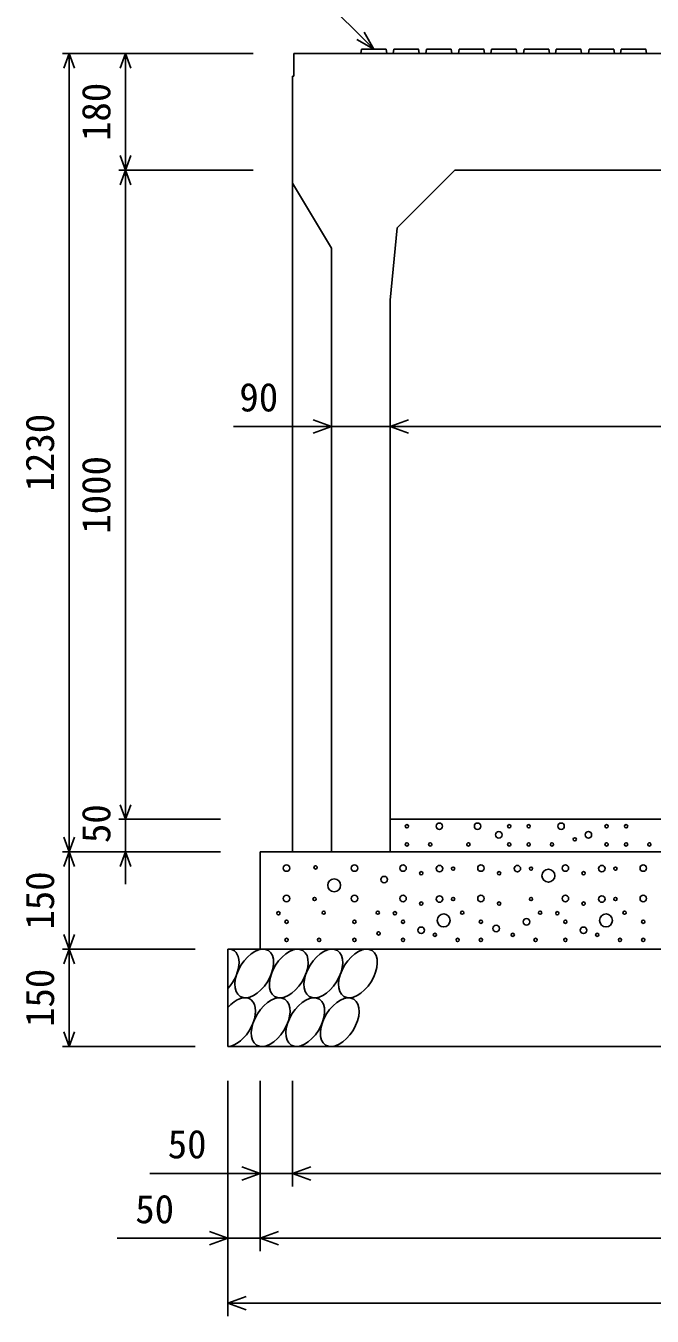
# Model space of a CAD drawing. Units: millimetres, scale not verified. Extents: x -16800 to 16800, y -5940 to 5940.
# Drawn here: x 7339 to 8304, y 1917 to 3905 of the extents above; entities that cross this region are included whole.
import ezdxf
from ezdxf.enums import TextEntityAlignment as Align

# ---------------------------------------------------------------- set-up
doc = ezdxf.new("R2010")
doc.units = ezdxf.units.MM
doc.header["$LTSCALE"] = 20
for name, color, linetype, lineweight in [('0-0_DIM', 7, 'Continuous', 25), ('0-2_HATCH', 6, 'Continuous', 25), ('0-5_OUTLINE', 3, 'Continuous', 25)]:
    doc.layers.add(name, color=color, linetype=linetype, lineweight=lineweight)
doc.styles.add('ＭＳ ゴシック', font='')
doc.styles.get('ＭＳ ゴシック').set_extended_font_data('MS Gothic')

msp = doc.modelspace()

# ---------------------------------------------------------------- linework, layer by layer
at = {"layer": '0-0_DIM'}
for p, q in [((7875, 3869.42), (7732.79, 4011.64)), ((7875, 3869.42), (7849.02, 3884.42)), ((7875, 3869.42), (7860, 3895.4)), ((7395.8, 3862.94), (7689.13, 3862.94)), ((7405.8, 3862.94), (7405.8, 2632.94)), ((7492.46, 3682.94), (7492.46, 3862.94)), ((7482.46, 3682.94), (7689.13, 3682.94)), ((7492.46, 2682.94), (7492.46, 3682.94)), ((7658.78, 3288.15), (7810, 3288.15)), ((7900, 3288.15), (7810, 3288.15)), ((7900, 3288.15), (8900, 3288.15)), ((7482.46, 2682.94), (7639.13, 2682.94)), ((7492.46, 2682.94), (7492.46, 2632.94)), ((7395.8, 2632.94), (7639.13, 2632.94)), ((7405.8, 2482.94), (7405.8, 2632.94)), ((7492.46, 2582.94), (7492.46, 2632.94)), ((7395.8, 2482.94), (7600, 2482.94)), ((7405.8, 2482.94), (7405.8, 2332.94)), ((7395.8, 2332.94), (7600, 2332.94)), ((7650, 1917.42), (7650, 2279.77)), ((7700, 2017.42), (7700, 2279.77)), ((7750, 2117.42), (7750, 2279.77)), ((7530, 2137.42), (7750, 2137.42)), ((7750, 2137.42), (9050, 2137.42)), ((7480, 2037.42), (7700, 2037.42)), ((7700, 2037.42), (9100, 2037.42)), ((7650, 1937.42), (9150, 1937.42))]:
    msp.add_line(p, q, dxfattribs=at)
for points in [[(7397.59, 3840.38), (7405.8, 3862.94), (7414.01, 3840.38)], [(7484.26, 3840.38), (7492.46, 3862.94), (7500.67, 3840.38)], [(7500.67, 3705.49), (7492.46, 3682.94), (7484.26, 3705.49)], [(7484.26, 3660.38), (7492.46, 3682.94), (7500.67, 3660.38)], [(7781.81, 3277.89), (7810, 3288.15), (7781.81, 3298.41)], [(7928.19, 3277.89), (7900, 3288.15), (7928.19, 3298.41)], [(7500.67, 2705.49), (7492.46, 2682.94), (7484.26, 2705.49)], [(7414.01, 2655.49), (7405.8, 2632.94), (7397.59, 2655.49)], [(7414.01, 2610.38), (7405.8, 2632.94), (7397.59, 2610.38)], [(7500.67, 2610.38), (7492.46, 2632.94), (7484.26, 2610.38)], [(7414.01, 2505.49), (7405.8, 2482.94), (7397.59, 2505.49)], [(7414.01, 2460.38), (7405.8, 2482.94), (7397.59, 2460.38)], [(7414.01, 2355.49), (7405.8, 2332.94), (7397.59, 2355.49)], [(7671.81, 2147.68), (7700, 2137.42), (7671.81, 2127.16)], [(7778.19, 2127.16), (7750, 2137.42), (7778.19, 2147.68)], [(7621.81, 2047.68), (7650, 2037.42), (7621.81, 2027.16)], [(7728.19, 2027.16), (7700, 2037.42), (7728.19, 2047.68)], [(7678.19, 1927.16), (7650, 1937.42), (7678.19, 1947.68)]]:
    msp.add_lwpolyline(points, dxfattribs=at)
at = {"layer": '0-2_HATCH'}
for p, q in [((7856, 3869.42), (7855, 3862.92)), ((7906, 3869.42), (7905, 3862.92)), ((7956, 3869.42), (7955, 3862.92)), ((8006.5, 3869.42), (8005.5, 3862.92)), ((8056, 3869.42), (8055, 3862.92)), ((8106.5, 3869.42), (8105.5, 3862.92)), ((8156, 3869.42), (8155, 3862.92)), ((8206.5, 3869.44), (8205.5, 3862.94)), ((8256, 3869.42), (8255, 3862.92))]:
    msp.add_line(p, q, dxfattribs=at)
for points in [[(7856, 3869.42), (7894, 3869.42), (7895, 3862.92)], [(7906, 3869.42), (7944, 3869.42), (7945, 3862.92)], [(7956, 3869.42), (7994, 3869.42), (7995, 3862.92)], [(8006.5, 3869.42), (8044.5, 3869.42), (8045.5, 3862.92)], [(8056, 3869.42), (8094, 3869.42), (8095, 3862.92)], [(8106.5, 3869.42), (8144.5, 3869.42), (8145.5, 3862.92)], [(8156, 3869.42), (8194, 3869.42), (8195, 3862.92)], [(8206.5, 3869.44), (8244.5, 3869.44), (8245.5, 3862.94)], [(8256, 3869.42), (8294, 3869.42), (8295, 3862.92)]]:
    msp.add_lwpolyline(points, dxfattribs=at)
for centre, radius in [((7926.01, 2672.25), 2.5), ((7975.91, 2672.25), 5), ((8034.8, 2672.25), 5), ((8067.58, 2659.12), 5), ((8083.47, 2672.25), 2.5), ((8113.47, 2672.25), 2.5), ((8163.38, 2672.25), 5), ((8205.43, 2659.12), 5), ((8233.47, 2672.25), 2.5), ((8263.47, 2672.25), 2.5), ((7926.01, 2644.23), 2.5), ((7961.89, 2644.23), 2.5), ((8020.78, 2644.23), 2.5), ((8083.47, 2644.23), 2.5), ((8113.47, 2644.23), 2.5), ((8149.36, 2644.23), 2.5), ((8184.4, 2652.11), 2.5), ((8233.47, 2644.23), 2.5), ((8263.47, 2644.23), 2.5), ((8299.36, 2644.23), 2.5), ((7740.57, 2607.79), 5), ((7785.3, 2608.77), 2.5), ((7845.17, 2607.79), 5), ((7919.97, 2607.79), 5), ((7976.04, 2606.92), 5), ((7997.07, 2606.92), 2.5), ((8039.97, 2607.79), 5), ((8096.04, 2606.92), 5), ((8117.07, 2606.92), 2.5), ((8143.79, 2596.09), 10), ((8169.97, 2607.79), 5), ((8226.04, 2606.92), 5), ((8247.07, 2606.92), 2.5), ((8289.97, 2607.79), 5), ((7813.94, 2581.22), 10), ((7890.94, 2590.02), 5), ((7948.01, 2599.91), 2.5), ((8068.01, 2599.91), 2.5), ((8198.01, 2599.91), 2.5), ((7740.57, 2560.99), 5), ((7845.17, 2560.99), 5), ((7919.97, 2560.99), 5), ((7976.04, 2560.11), 5), ((8039.97, 2560.99), 5), ((8169.97, 2560.99), 5), ((8226.04, 2560.11), 5), ((8289.97, 2560.99), 5), ((7783.78, 2560.11), 2.5), ((7948.01, 2553.11), 2.5), ((7997.07, 2560.11), 2.5), ((8068.01, 2553.11), 2.5), ((8117.07, 2560.11), 2.5), ((8198.01, 2553.11), 2.5), ((8247.07, 2560.11), 2.5), ((7728.15, 2538.19), 2.5), ((7740.57, 2525.1), 2.5), ((7797.79, 2539.1), 2.5), ((7845.17, 2525.1), 2.5), ((7881.09, 2539.1), 2.5), ((7907.55, 2538.19), 2.5), ((7919.97, 2525.1), 2.5), ((7982.58, 2527.1), 10), ((8011.09, 2539.1), 2.5), ((8039.97, 2525.1), 2.5), ((8110.06, 2525.1), 5), ((8131.09, 2539.1), 2.5), ((8157.55, 2538.19), 2.5), ((8169.97, 2525.1), 2.5), ((8232.58, 2527.1), 10), ((8261.09, 2539.1), 2.5), ((8289.97, 2525.1), 2.5), ((7882.36, 2507.16), 2.5), ((7948.01, 2511.97), 5), ((7969.03, 2504.96), 2.5), ((8063.47, 2514.61), 5), ((8089.03, 2504.96), 2.5), ((8198.01, 2511.97), 5), ((8219.03, 2504.96), 2.5), ((7740.57, 2497.08), 2.5), ((7790.78, 2497.08), 2.5), ((7845.17, 2497.08), 2.5), ((7919.97, 2497.08), 2.5), ((8004.08, 2497.08), 2.5), ((8039.97, 2497.08), 2.5), ((8124.08, 2497.08), 2.5), ((8169.97, 2497.08), 2.5), ((8254.08, 2497.08), 2.5), ((8289.97, 2497.08), 2.5)]:
    msp.add_circle(centre, radius, dxfattribs=at)
for centre in [(7690.84, 2445.41), (7744.05, 2445.41), (7797.26, 2445.41), (7850.47, 2445.41), (7716.16, 2370.42), (7769.37, 2370.42), (7822.58, 2370.42)]:
    msp.add_ellipse(centre, major_axis=(21.81, 35.31), ratio=0.5792, dxfattribs=at)
for centre, start_param, end_param in [((7637.64, 2445.41), 4.385593, 6.6745444), ((7662.96, 2370.42), 3.5111464, 7.548991)]:
    msp.add_ellipse(centre, major_axis=(21.81, 35.31), ratio=0.5792, start_param=start_param, end_param=end_param, dxfattribs=at)
at = {"layer": '0-5_OUTLINE'}
for p, q in [((7752, 3862.94), (8400, 3862.94)), ((7752, 3862.94), (7752, 3827.94)), ((7750, 3827.94), (7750, 2632.94)), ((7752, 3827.94), (7750, 3827.94)), ((8000, 3682.94), (7911.11, 3594.05)), ((7810, 3562.94), (7750, 3662.94)), ((7911.11, 3594.05), (7900, 3482.94)), ((7810, 2632.94), (7810, 3562.94)), ((7900, 2632.94), (7900, 3482.94)), ((7900, 2682.94), (8900, 2682.94)), ((7700, 2632.94), (7700, 2482.94)), ((7700, 2632.94), (9100, 2632.94)), ((7900, 2632.94), (7750, 2632.94)), ((7650, 2482.94), (7650, 2332.94)), ((7650, 2482.94), (9150, 2482.94)), ((7650, 2332.94), (9150, 2332.94))]:
    msp.add_line(p, q, dxfattribs=at)
msp.add_lwpolyline([(8000, 3682.94), (8800, 3682.94), (8888.89, 3594.05)], dxfattribs=at)

# ---------------------------------------------------------------- texts
at = {"layer": '0-0_DIM', "style": 'ＭＳ ゴシック'}
for s, p in [('180', (7482.46, 3727.94)), ('1230', (7395.8, 3187.94)), ('1000', (7482.46, 3122.94)), ('50', (7482.46, 2646.26)), ('150', (7395.8, 2512.94)), ('150', (7395.8, 2362.94))]:
    msp.add_text(s, height=43.99, rotation=90, dxfattribs=at).set_placement(p, align=Align.BOTTOM_LEFT)
for s, p in [('90', (7667.95, 3298.15)), ('50', (7557.56, 2147.42)), ('50', (7507.56, 2047.42))]:
    msp.add_text(s, height=43.99, dxfattribs=at).set_placement(p, align=Align.BOTTOM_LEFT)

doc.saveas('drawing.dxf')
